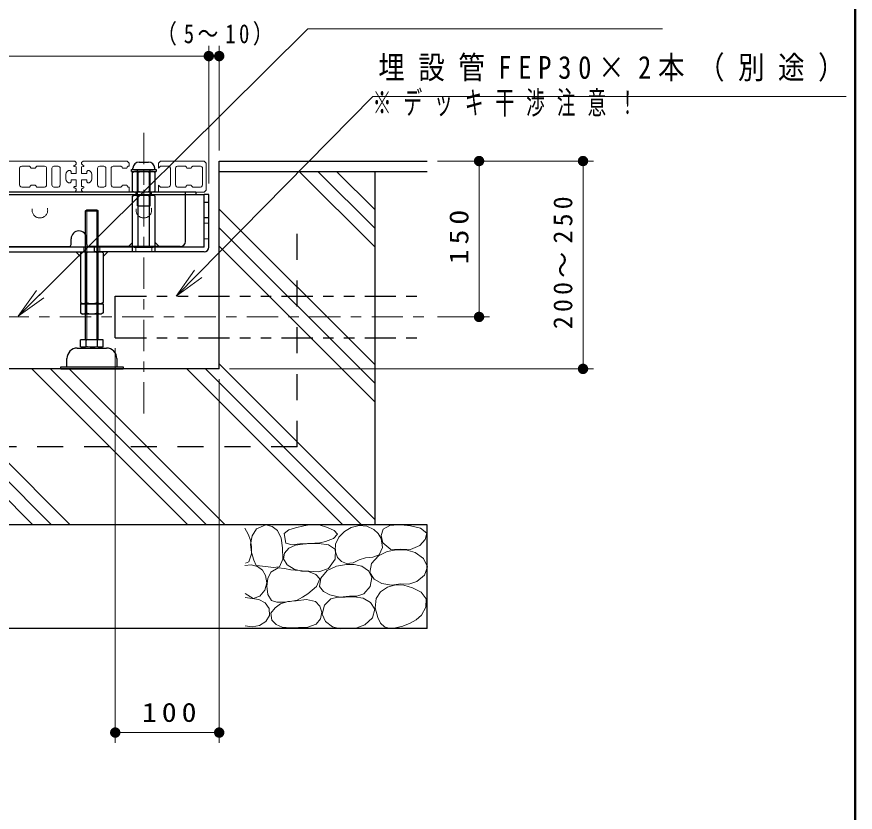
# Model space of a CAD drawing. Units: millimetres on the paper, scale 1:10. Extents: x -385 to 0, y -594 to 267.
# Drawn here: x -80.7 to 0, y -220.5 to -143.9 of the extents above; entities that cross this region are included whole.
import ezdxf

# ---------------------------------------------------------------- set-up
doc = ezdxf.new("R2010")
doc.units = ezdxf.units.MM
for name, pattern in [('USER1', [4.5, 2.5, -2]), ('USER2', [6, 3, -1, 1, -1]), ('USER3', [8, 3, -1, 1, -1, 1, -1])]:
    doc.linetypes.add(name, pattern=pattern)
doc.layers.add('1_10', color=7, linetype='Continuous', lineweight=25)
doc.layers.add('LY_3', color=7, linetype='Continuous', lineweight=13)
doc.styles.add('ＭＳ ゴシック', font='')
doc.styles.get('ＭＳ ゴシック').set_extended_font_data('MS Gothic')

# ---------------------------------------------------------------- blocks, each defined once
blk = doc.blocks.new('filled_dot')
at = {"color": 0, "linetype": 'Continuous', "lineweight": -2, "const_width": 1.25}
blk.add_lwpolyline([(-0.625, 0, 1), (0.625, 0, 1)], format="xyb", close=True, dxfattribs=at)

msp = doc.modelspace()

# ---------------------------------------------------------------- linework, layer by layer
at = {"layer": '1_10', "lineweight": 13}
for p, q in [((-62.187, -159.954), (-62.187, -146.684)), ((-61.187, -156.784), (-61.187, -146.684)), ((-162.187, -147.684), (-62.187, -147.684)), ((-62.187, -147.684), (-61.187, -147.684)), ((-62.187, -147.684), (-62.187, -148.684)), ((-40.187, -157.784), (-25.187, -157.784)), ((-40.187, -157.784), (-35.187, -157.784)), ((-36.187, -157.784), (-36.187, -172.784)), ((-26.187, -157.784), (-26.187, -177.784)), ((-46.187, -166.086), (-53.489, -158.784)), ((-46.187, -164.29), (-51.693, -158.784)), ((-46.187, -162.494), (-49.897, -158.784)), ((-46.187, -177.4), (-61.187, -162.4)), ((-46.187, -179.196), (-61.187, -164.196)), ((-46.187, -180.992), (-61.187, -165.992)), ((-65.32, -170.784), (-63.573, -168.294)), ((-65.32, -170.784), (-63.216, -168.645)), ((-62.86, -168.996), (-65.32, -170.784)), ((-80.537, -172.716), (-78.758, -170.249)), ((-80.537, -172.716), (-78.406, -170.604)), ((-78.054, -170.959), (-80.537, -172.716)), ((-40.187, -172.784), (-35.187, -172.784)), ((-71.187, -175.784), (-71.187, -213.784)), ((-46.187, -192.306), (-61.187, -177.306)), ((-79.113, -192.784), (-94.113, -177.784)), ((-77.317, -192.784), (-92.317, -177.784)), ((-75.521, -192.784), (-90.521, -177.784)), ((-64.207, -192.784), (-79.207, -177.784)), ((-62.411, -192.784), (-77.411, -177.784)), ((-60.615, -192.784), (-75.615, -177.784)), ((-49.301, -192.784), (-64.301, -177.784)), ((-47.505, -192.784), (-62.505, -177.784)), ((-60.187, -177.784), (-25.187, -177.784)), ((-61.187, -178.784), (-61.187, -213.784)), ((-41.187, -192.784), (-58.687, -192.784)), ((-41.187, -192.784), (-41.187, -202.784)), ((-41.187, -202.784), (-58.687, -202.784)), ((-61.187, -212.784), (-71.187, -212.784))]:
    msp.add_line(p, q, dxfattribs=at)
at = {"layer": '1_10', "linetype": 'USER2', "lineweight": 13}
for p, q in [((-68.437, -182.071), (-68.437, -154.442)), ((-68.437, -182.071), (-68.437, -154.442)), ((-68.437, -163.568), (-68.437, -156.361)), ((-82.517, -172.784), (-40.987, -172.784))]:
    msp.add_line(p, q, dxfattribs=at)
at = {"layer": '1_10', "color": 40, "lineweight": 13}
for p, q in [((-74.287, -157.784), (-70.037, -157.784)), ((-69.837, -157.984), (-70.037, -157.784)), ((-69.837, -158.284), (-69.837, -157.984)), ((-66.837, -157.784), (-67.037, -157.984)), ((-67.037, -158.459), (-67.037, -157.984)), ((-66.837, -157.784), (-62.637, -157.784)), ((-62.637, -157.784), (-62.437, -157.984)), ((-62.437, -157.984), (-62.437, -160.584)), ((-69.937, -158.284), (-69.837, -158.284)), ((-67.012, -158.459), (-67.037, -158.459)), ((-69.937, -160.284), (-69.837, -160.284)), ((-69.837, -160.784), (-69.837, -160.284)), ((-67.012, -160.109), (-67.037, -160.109)), ((-67.037, -160.784), (-67.037, -160.109)), ((-67.012, -160.109), (-66.837, -160.284)), ((-69.837, -160.784), (-74.287, -160.784)), ((-62.637, -160.784), (-67.037, -160.784)), ((-62.637, -160.784), (-62.437, -160.584))]:
    msp.add_line(p, q, dxfattribs=at)
at = {"layer": '1_10'}
for p, q in [((-68.887, -157.884), (-67.987, -157.884)), ((-61.187, -177.784), (-61.187, -157.784)), ((-61.187, -157.784), (-41.187, -157.784)), ((-69.637, -158.784), (-69.637, -158.584)), ((-69.637, -158.584), (-67.237, -158.584)), ((-69.637, -158.784), (-67.237, -158.784)), ((-69.534, -158.898), (-69.337, -158.784)), ((-69.534, -160.67), (-69.534, -158.898)), ((-69.487, -158.584), (-69.487, -158.484)), ((-69.487, -158.584), (-67.387, -158.584)), ((-67.537, -158.784), (-69.337, -158.784)), ((-69.037, -162.084), (-69.037, -158.584)), ((-68.986, -160.67), (-68.986, -158.898)), ((-67.889, -160.67), (-67.889, -158.898)), ((-67.837, -162.084), (-67.837, -158.584)), ((-67.34, -158.898), (-67.537, -158.784)), ((-67.387, -158.584), (-67.387, -158.484)), ((-67.34, -160.67), (-67.34, -158.898)), ((-67.237, -158.584), (-67.237, -158.784)), ((-61.187, -158.784), (-41.187, -158.784)), ((-46.187, -192.784), (-46.187, -158.784)), ((-69.037, -160.784), (-112.187, -160.784)), ((-69.534, -160.67), (-69.337, -160.784)), ((-69.534, -161.178), (-69.337, -161.064)), ((-69.534, -165.95), (-69.534, -161.178)), ((-67.537, -160.784), (-69.337, -160.784)), ((-69.337, -161.064), (-67.537, -161.064)), ((-69.187, -161.014), (-69.187, -160.784)), ((-68.986, -165.95), (-68.986, -161.178)), ((-67.889, -165.95), (-67.889, -161.178)), ((-63.437, -160.784), (-67.837, -160.784)), ((-67.687, -161.014), (-67.687, -160.784)), ((-67.34, -160.67), (-67.537, -160.784)), ((-67.34, -161.178), (-67.537, -161.064)), ((-67.34, -165.95), (-67.34, -161.178)), ((-64.437, -161.014), (-63.437, -161.014)), ((-63.437, -160.784), (-63.437, -161.014)), ((-62.637, -166.064), (-62.637, -161.014)), ((-62.187, -161.014), (-62.637, -161.014)), ((-62.187, -166.064), (-62.187, -161.014)), ((-69.037, -162.084), (-67.837, -162.084)), ((-62.187, -161.764), (-62.637, -161.764)), ((-62.187, -163.264), (-62.637, -163.264)), ((-73.187, -166.514), (-73.187, -166.064)), ((-62.637, -166.064), (-73.187, -166.064)), ((-69.534, -165.614), (-69.984, -166.064)), ((-69.537, -166.514), (-69.537, -166.064)), ((-69.534, -165.95), (-69.337, -166.064)), ((-69.337, -166.064), (-67.537, -166.064)), ((-67.34, -165.95), (-67.537, -166.064)), ((-67.34, -165.614), (-66.89, -166.064)), ((-67.337, -166.514), (-67.337, -166.064)), ((-74.534, -166.964), (-74.984, -166.514)), ((-74.534, -166.628), (-74.337, -166.514)), ((-74.534, -166.628), (-74.534, -171.4)), ((-74.337, -166.514), (-72.537, -166.514)), ((-73.986, -166.628), (-73.986, -171.4)), ((-62.637, -166.514), (-73.187, -166.514)), ((-72.889, -166.628), (-72.889, -171.4)), ((-72.34, -166.628), (-72.537, -166.514)), ((-72.34, -166.964), (-71.89, -166.514)), ((-72.34, -166.628), (-72.34, -171.4)), ((-71.187, -174.784), (-71.187, -170.784)), ((-74.534, -171.4), (-74.337, -171.514)), ((-74.534, -171.514), (-74.534, -172.4)), ((-74.534, -171.514), (-72.34, -171.514)), ((-74.337, -171.514), (-72.537, -171.514)), ((-73.986, -171.514), (-73.986, -172.4)), ((-72.889, -171.514), (-72.889, -172.4)), ((-72.34, -171.4), (-72.537, -171.514)), ((-72.34, -171.514), (-72.34, -172.4)), ((-74.534, -172.4), (-74.337, -172.514)), ((-72.537, -172.514), (-74.337, -172.514)), ((-72.34, -172.4), (-72.537, -172.514)), ((-61.187, -177.784), (-181.007, -177.784)), ((-41.187, -192.784), (-181.007, -192.784)), ((-41.187, -202.784), (-41.187, -192.784)), ((-41.187, -202.784), (-181.007, -202.784))]:
    msp.add_line(p, q, dxfattribs=at)
at = {"layer": '1_10', "color": 60}
for p, q in [((-161.737, -161.014), (-62.637, -161.014)), ((-73.187, -166.064), (-151.187, -166.064)), ((-151.187, -166.514), (-73.187, -166.514))]:
    msp.add_line(p, q, dxfattribs=at)
at = {"layer": '1_10', "color": 190}
for p, q in [((-63.437, -160.784), (-160.937, -160.784)), ((-160.937, -161.014), (-63.437, -161.014)), ((-64.437, -165.514), (-64.437, -160.784)), ((-75.437, -165.814), (-75.437, -165.264)), ((-73.937, -165.814), (-73.937, -165.264)), ((-148.737, -166.014), (-75.637, -166.014)), ((-64.937, -166.014), (-73.737, -166.014))]:
    msp.add_line(p, q, dxfattribs=at)
at = {"layer": '1_10', "color": 190, "linetype": 'USER1', "lineweight": 13}
msp.add_line((-63.437, -161.014), (-160.937, -161.014), dxfattribs=at)
at = {"layer": '1_10', "color": 4}
for p, q in [((-74.037, -162.591), (-73.93, -162.484)), ((-74.037, -162.591), (-72.837, -162.591)), ((-74.037, -174.984), (-74.037, -162.591)), ((-73.93, -162.484), (-72.945, -162.484)), ((-72.945, -162.484), (-72.837, -162.591)), ((-72.837, -174.984), (-72.837, -162.591)), ((-74.534, -175.66), (-74.534, -174.984)), ((-72.34, -174.984), (-74.534, -174.984)), ((-74.037, -174.984), (-73.93, -174.984)), ((-73.986, -175.66), (-73.986, -174.984)), ((-72.837, -174.984), (-72.945, -174.984)), ((-72.889, -175.66), (-72.889, -174.984)), ((-72.34, -175.66), (-72.34, -174.984)), ((-74.837, -175.784), (-72.037, -175.784)), ((-74.037, -175.784), (-74.534, -175.66)), ((-72.34, -175.66), (-72.837, -175.784)), ((-75.837, -177.584), (-75.837, -176.784)), ((-71.037, -176.784), (-71.037, -177.584)), ((-76.437, -177.584), (-70.437, -177.584)), ((-76.437, -177.784), (-76.437, -177.584)), ((-76.437, -177.784), (-70.437, -177.784)), ((-70.437, -177.584), (-70.437, -177.784))]:
    msp.add_line(p, q, dxfattribs=at)
at = {"layer": '1_10', "color": 4, "lineweight": 13}
for p, q in [((-73.93, -174.984), (-73.93, -162.484)), ((-72.945, -174.984), (-72.945, -162.484))]:
    msp.add_line(p, q, dxfattribs=at)
at = {"layer": '1_10', "linetype": 'USER1', "lineweight": 13}
for p, q in [((-62.187, -163.764), (-62.637, -163.764)), ((-62.187, -165.264), (-62.637, -165.264)), ((-74.212, -166.064), (-74.212, -166.514)), ((-72.662, -166.064), (-72.662, -166.514)), ((-69.212, -166.514), (-69.212, -166.064)), ((-67.662, -166.514), (-67.662, -166.064))]:
    msp.add_line(p, q, dxfattribs=at)
at = {"layer": '1_10', "linetype": 'USER1'}
for q in [(-53.687, -164.784), (-181.007, -185.284)]:
    msp.add_line((-53.687, -185.284), q, dxfattribs=at)
at = {"layer": '1_10', "linetype": 'USER3'}
for p, q in [((-71.187, -170.784), (-41.187, -170.784)), ((-71.187, -174.784), (-41.187, -174.784))]:
    msp.add_line(p, q, dxfattribs=at)
at = {"layer": '1_10', "lineweight": 13}
for points in [[(-80.537, -172.716), (-52.649, -145.064), (-18.543, -145.064)], [(-65.32, -170.784), (-46.417, -151.563), (-0.883, -151.563)], [(-58.712, -193.127), (-58.403, -193.678), (-58.192, -194.266), (-58.093, -194.9), (-58.093, -195.58), (-58.34, -196.348), (-58.662, -196.472)], [(-58.687, -199.396), (-57.919, -199.866), (-57.286, -199.652), (-56.804, -199.073), (-56.61, -198.365), (-56.73, -197.661), (-57.037, -197.153), (-57.498, -196.794), (-58.107, -196.651), (-58.737, -196.719)], [(-58.687, -202.518), (-58.01, -202.597), (-57.324, -202.468), (-56.698, -202.1), (-56.333, -201.527), (-56.392, -200.858), (-56.779, -200.288), (-57.36, -199.992), (-58.018, -199.866), (-58.687, -199.792)]]:
    msp.add_lwpolyline(points, dxfattribs=at)
at = {"layer": '1_10', "color": 40, "lineweight": 13}
for points in [[(-89.287, -160.784), (-75.087, -160.784), (-74.937, -160.634), (-74.937, -160.508), (-74.942, -160.486), (-74.956, -160.469), (-75.054, -160.39), (-75.063, -160.385), (-75.072, -160.381), (-75.126, -160.365), (-75.152, -160.347), (-75.162, -160.316), (-75.162, -160.301), (-75.149, -160.266), (-75.116, -160.25), (-74.983, -160.238), (-74.951, -160.222), (-74.937, -160.188), (-74.937, -159.609), (-74.962, -159.584), (-75.412, -159.584), (-75.437, -159.609), (-75.437, -159.784), (-75.537, -159.884), (-75.687, -159.884), (-75.816, -159.783), (-75.903, -159.644), (-75.937, -159.484), (-75.937, -159.084), (-75.903, -158.924), (-75.816, -158.785), (-75.687, -158.684), (-75.537, -158.684), (-75.437, -158.784), (-75.437, -158.959), (-75.412, -158.984), (-74.962, -158.984), (-74.937, -158.959), (-74.937, -158.381), (-74.951, -158.346), (-74.983, -158.33), (-75.116, -158.318), (-75.149, -158.302), (-75.162, -158.268), (-75.162, -158.252), (-75.152, -158.222), (-75.126, -158.203), (-75.072, -158.187), (-75.063, -158.183), (-75.054, -158.178), (-74.956, -158.099), (-74.942, -158.082), (-74.937, -158.06), (-74.937, -157.934), (-75.087, -157.784), (-89.287, -157.784)], [(-74.287, -160.784), (-74.437, -160.634), (-74.437, -160.508), (-74.432, -160.486), (-74.418, -160.469), (-74.32, -160.39), (-74.312, -160.385), (-74.303, -160.381), (-74.248, -160.365), (-74.222, -160.347), (-74.212, -160.316), (-74.212, -160.301), (-74.226, -160.266), (-74.259, -160.25), (-74.391, -160.238), (-74.424, -160.222), (-74.437, -160.188), (-74.437, -159.609), (-74.412, -159.584), (-73.962, -159.584), (-73.937, -159.609), (-73.937, -159.784), (-73.837, -159.884), (-73.687, -159.884), (-73.558, -159.783), (-73.471, -159.644), (-73.437, -159.484), (-73.437, -159.084), (-73.471, -158.924), (-73.558, -158.785), (-73.687, -158.684), (-73.837, -158.684), (-73.937, -158.784), (-73.937, -158.959), (-73.962, -158.984), (-74.412, -158.984), (-74.437, -158.959), (-74.437, -158.381), (-74.424, -158.346), (-74.391, -158.33), (-74.259, -158.318), (-74.226, -158.302), (-74.212, -158.268), (-74.212, -158.252), (-74.222, -158.222), (-74.248, -158.203), (-74.303, -158.187), (-74.312, -158.183), (-74.32, -158.178), (-74.418, -158.099), (-74.432, -158.082), (-74.437, -158.06), (-74.437, -157.934), (-74.287, -157.784)], [(-69.937, -158.284), (-70.037, -158.384), (-70.037, -158.409), (-70.087, -158.459), (-70.487, -158.459), (-70.537, -158.409), (-70.537, -158.384), (-70.637, -158.284), (-71.387, -158.284), (-71.464, -158.299), (-71.529, -158.343), (-71.572, -158.407), (-71.587, -158.484), (-71.587, -160.084)], [(-66.837, -160.284), (-66.087, -160.284), (-65.987, -160.257), (-65.914, -160.184), (-65.887, -160.084), (-65.887, -158.484), (-65.89, -158.449), (-65.899, -158.416), (-65.914, -158.384), (-65.934, -158.355), (-65.959, -158.331), (-65.987, -158.311), (-66.019, -158.296), (-66.052, -158.287), (-66.087, -158.284), (-66.837, -158.284), (-67.012, -158.459)], [(-71.587, -160.084), (-71.56, -160.184), (-71.487, -160.257), (-71.387, -160.284), (-70.637, -160.284), (-70.537, -160.184), (-70.537, -160.159), (-70.487, -160.109), (-70.087, -160.109), (-70.037, -160.159), (-70.037, -160.184), (-69.937, -160.284)]]:
    msp.add_lwpolyline(points, dxfattribs=at)
for points in [[(-77.787, -160.084), (-77.814, -160.184), (-77.887, -160.257), (-77.987, -160.284), (-78.737, -160.284), (-78.837, -160.184), (-78.837, -160.159), (-78.887, -160.109), (-79.287, -160.109), (-79.337, -160.159), (-79.337, -160.184), (-79.437, -160.284), (-80.187, -160.284), (-80.287, -160.257), (-80.36, -160.184), (-80.387, -160.084), (-80.387, -158.484), (-80.36, -158.384), (-80.287, -158.311), (-80.187, -158.284), (-79.437, -158.284), (-79.337, -158.384), (-79.337, -158.409), (-79.287, -158.459), (-78.887, -158.459), (-78.837, -158.409), (-78.837, -158.384), (-78.737, -158.284), (-77.987, -158.284), (-77.911, -158.299), (-77.846, -158.343), (-77.802, -158.407), (-77.787, -158.484)], [(-77.087, -158.284), (-76.687, -158.284), (-76.611, -158.299), (-76.546, -158.343), (-76.502, -158.407), (-76.487, -158.484), (-76.487, -160.084), (-76.514, -160.184), (-76.587, -160.257), (-76.687, -160.284), (-77.087, -160.284), (-77.164, -160.269), (-77.229, -160.225), (-77.272, -160.161), (-77.287, -160.084), (-77.287, -158.484), (-77.272, -158.407), (-77.229, -158.343), (-77.164, -158.299)], [(-72.287, -158.284), (-72.687, -158.284), (-72.764, -158.299), (-72.829, -158.343), (-72.872, -158.407), (-72.887, -158.484), (-72.887, -160.084), (-72.86, -160.184), (-72.787, -160.257), (-72.687, -160.284), (-72.287, -160.284), (-72.211, -160.269), (-72.146, -160.225), (-72.102, -160.161), (-72.087, -160.084), (-72.087, -158.484), (-72.102, -158.407), (-72.146, -158.343), (-72.211, -158.299)], [(-64.287, -158.459), (-64.337, -158.409), (-64.337, -158.384), (-64.437, -158.284), (-65.187, -158.284), (-65.287, -158.311), (-65.36, -158.384), (-65.387, -158.484), (-65.387, -160.084), (-65.36, -160.184), (-65.287, -160.257), (-65.187, -160.284), (-64.437, -160.284), (-64.337, -160.184), (-64.337, -160.159), (-64.287, -160.109), (-63.887, -160.109), (-63.837, -160.159), (-63.837, -160.184), (-63.737, -160.284), (-62.987, -160.284), (-62.887, -160.257), (-62.814, -160.184), (-62.787, -160.084), (-62.787, -158.484), (-62.802, -158.407), (-62.846, -158.343), (-62.911, -158.299), (-62.987, -158.284), (-63.737, -158.284), (-63.837, -158.384), (-63.837, -158.409), (-63.887, -158.459)]]:
    msp.add_lwpolyline(points, close=True, dxfattribs=at)
at = {"layer": '1_10', "color": 4}
for points in [[(-73.986, -175.66), (-74.076, -175.68), (-74.167, -175.692), (-74.258, -175.697), (-74.35, -175.693), (-74.442, -175.68), (-74.534, -175.66)], [(-72.889, -175.66), (-73.126, -175.685), (-73.363, -175.696), (-73.605, -175.693), (-73.845, -175.676), (-73.986, -175.66)], [(-72.34, -175.66), (-72.431, -175.68), (-72.521, -175.692), (-72.612, -175.697), (-72.705, -175.693), (-72.797, -175.68), (-72.889, -175.66)]]:
    msp.add_lwpolyline(points, dxfattribs=at)
at = {"layer": '1_10', "lineweight": 13}
for points in [[(-51.994, -194.57), (-51.493, -194.53), (-50.962, -194.402), (-50.2, -194.102), (-49.818, -193.705), (-50.131, -193.344), (-50.767, -193.036), (-51.576, -192.794), (-52.301, -192.757), (-53.034, -192.89), (-53.835, -193.091), (-54.482, -193.261), (-54.923, -193.621), (-54.783, -194.542), (-54.177, -194.724), (-53.416, -194.626), (-52.688, -194.59)], [(-57.622, -196.695), (-56.705, -196.794), (-55.987, -196.907), (-55.392, -196.843), (-55.059, -196.11), (-55.094, -195.01), (-55.225, -194.085), (-55.59, -193.35), (-56.09, -192.962), (-56.705, -192.804), (-57.597, -193.176), (-58.03, -193.864), (-58.167, -194.688), (-58.079, -195.462), (-57.845, -196.199)], [(-48.305, -196.447), (-47.731, -196.172), (-47.116, -195.976), (-46.401, -195.892), (-45.802, -195.679), (-45.49, -194.972), (-45.604, -194.093), (-45.888, -193.611), (-46.298, -193.25), (-46.986, -192.935), (-47.735, -192.854), (-48.478, -193.041), (-49.147, -193.449), (-49.672, -193.983), (-49.99, -194.638), (-50.023, -195.299), (-49.792, -195.927), (-49.426, -196.316), (-48.949, -196.521)], [(-43.721, -195.134), (-42.783, -195.157), (-41.887, -194.787), (-41.365, -194.209), (-41.218, -193.597), (-41.807, -193.103), (-42.779, -192.879), (-43.394, -192.816), (-43.993, -192.804), (-44.785, -192.871), (-45.406, -193.201), (-45.593, -193.819), (-45.431, -194.514), (-44.687, -195.158)], [(-52.58, -197.248), (-51.603, -197.328), (-50.683, -196.997), (-50.032, -196.099), (-50.013, -195.156), (-50.668, -194.729), (-51.603, -194.598), (-52.39, -194.6), (-53.138, -194.654), (-53.852, -194.747), (-54.504, -195.044), (-54.891, -195.52), (-55.006, -196.076), (-54.647, -196.656), (-53.974, -197.052), (-53.274, -197.244)], [(-43.721, -198.479), (-42.945, -198.492), (-42.185, -198.256), (-41.445, -197.633), (-41.144, -196.819), (-41.527, -196.028), (-42.333, -195.456), (-43.22, -195.213), (-44.117, -195.208), (-45.03, -195.358), (-45.877, -195.778), (-46.526, -196.528), (-46.694, -197.388), (-46.269, -198.012), (-45.53, -198.429), (-44.614, -198.599)], [(-48.652, -199.668), (-47.952, -199.659), (-47.289, -199.42), (-46.66, -198.733), (-46.496, -197.859), (-46.839, -197.21), (-47.462, -196.769), (-48.193, -196.603), (-48.949, -196.62), (-49.917, -196.759), (-50.808, -197.19), (-51.42, -197.919), (-51.551, -198.727), (-51.165, -199.212), (-50.535, -199.544), (-49.582, -199.752)], [(-53.695, -200.037), (-53.18, -199.769), (-52.663, -199.423), (-51.818, -198.734), (-51.492, -198.001), (-51.903, -197.557), (-52.608, -197.276), (-53.482, -197.19), (-54.309, -197.136), (-54.91, -196.983), (-55.509, -196.941), (-56.206, -197.359), (-56.517, -197.967), (-56.596, -198.698), (-56.505, -199.488), (-56.15, -200.065), (-55.639, -200.23), (-55.034, -200.232), (-54.346, -200.175)], [(-44.241, -202.716), (-43.521, -202.543), (-42.829, -202.27), (-42.23, -201.94), (-41.714, -201.477), (-41.299, -200.713), (-41.268, -199.916), (-41.765, -199.279), (-42.581, -198.85), (-43.417, -198.608), (-44.235, -198.567), (-45.009, -198.776), (-45.666, -199.239), (-46.1, -199.891), (-46.186, -200.789), (-45.926, -201.725), (-45.665, -202.243), (-45.282, -202.617), (-44.779, -202.756)], [(-56.206, -201.292), (-56.122, -201.962), (-55.721, -202.39), (-55.146, -202.631), (-54.357, -202.718), (-53.556, -202.687), (-52.65, -202.642), (-51.854, -202.352), (-51.457, -201.852), (-51.324, -201.209), (-51.505, -200.615), (-51.91, -200.177), (-52.786, -199.981), (-53.779, -200.093), (-54.57, -200.185), (-55.285, -200.4), (-55.797, -200.783)], [(-48.726, -202.742), (-47.931, -202.711), (-47.165, -202.419), (-46.453, -201.743), (-46.223, -200.908), (-46.62, -200.265), (-47.339, -199.842), (-48.2, -199.713), (-49.073, -199.743), (-49.776, -199.755), (-50.436, -199.917), (-51.065, -200.532), (-51.278, -201.379), (-50.953, -202.109), (-50.287, -202.618), (-49.512, -202.811)]]:
    msp.add_lwpolyline(points, close=True, dxfattribs=at)
at = {"layer": '1_10', "color": 60, "linetype": 'USER1', "lineweight": 13}
for centre in [(-78.437, -162.514), (-68.437, -162.514)]:
    msp.add_circle(centre, 0.75, dxfattribs=at)
at = {"layer": '1_10'}
for centre, radius, start, end in [((-68.887, -158.484), 0.6, 90, 180), ((-67.987, -158.484), 0.6, 0, 90), ((-69.26, -159.299), 0.486, 55.61586, 124.38414), ((-68.437, -160.628), 1.815, 72.41211, 107.58789), ((-67.614, -159.299), 0.486, 55.61586, 124.38414), ((-69.26, -160.27), 0.486, 235.61587, 304.38414), ((-69.26, -161.579), 0.486, 55.61586, 124.38414), ((-68.437, -158.94), 1.815, 252.41211, 287.58789), ((-68.437, -162.908), 1.815, 72.41211, 107.58789), ((-67.614, -160.27), 0.486, 235.61587, 304.38414), ((-67.614, -161.579), 0.486, 55.61586, 124.38414), ((-69.26, -165.55), 0.486, 235.61587, 304.38414), ((-68.437, -164.22), 1.815, 252.41211, 287.58789), ((-67.614, -165.55), 0.486, 235.61587, 304.38414), ((-62.637, -166.064), 0.45, 270, 0), ((-74.26, -167.029), 0.486, 55.61586, 124.38414), ((-73.437, -168.358), 1.815, 72.41211, 107.58789), ((-72.614, -167.029), 0.486, 55.61586, 124.38414), ((-74.26, -171), 0.486, 235.61587, 304.38414), ((-73.437, -169.67), 1.815, 252.41211, 287.58789), ((-72.614, -171), 0.486, 235.61587, 304.38414), ((-74.26, -172), 0.486, 235.61587, 304.38414), ((-73.437, -170.67), 1.815, 252.41211, 287.58789), ((-72.614, -172), 0.486, 235.61587, 304.38414)]:
    msp.add_arc(centre, radius, start, end, dxfattribs=at)
at = {"layer": '1_10', "color": 190}
for centre, radius, start, end in [((-74.687, -165.264), 0.75, 0, 180), ((-75.637, -165.814), 0.2, 270, 0), ((-73.737, -165.814), 0.2, 180, 270), ((-64.937, -165.514), 0.5, 270, 0)]:
    msp.add_arc(centre, radius, start, end, dxfattribs=at)
at = {"layer": '1_10', "color": 4}
for centre, start, end in [((-74.837, -176.784), 90, 180), ((-72.037, -176.784), 0, 90)]:
    msp.add_arc(centre, 1, start, end, dxfattribs=at)
at = {"layer": 'LY_3', "lineweight": 50}
msp.add_line((0, -297), (0, -30), dxfattribs=at)

# ---------------------------------------------------------------- block references
at = {"layer": '1_10', "lineweight": 13, "xscale": 0.4, "yscale": 0.4}
for p, rotation in [((-62.187, -147.684), 180), ((-61.187, -147.684), 180), ((-36.187, -157.784), 270), ((-26.187, -157.784), 270), ((-36.187, -172.784), 90), ((-26.187, -177.784), 90), ((-61.187, -212.784), 180)]:
    msp.add_blockref('filled_dot', p, dxfattribs=dict(at, rotation=rotation))
for p in [(-62.187, -147.684), (-71.187, -212.784)]:
    msp.add_blockref('filled_dot', p, dxfattribs=at)

# ---------------------------------------------------------------- texts
at = {"layer": '1_10', "style": 'ＭＳ ゴシック'}
for s, insert, char_height, attachment_point in [('\\T1.33;\\W0.8;（5～10）', (-61.277, -146.684), 1.833, 8), ('\\T1.51;\\W0.85;埋設管FEP30×2本（別途）', (-45.883, -148.913), 2.199, 4), ('\\T1.64;\\W0.6;※デッキ干渉注意！', (-46.417, -151.063), 2.199, 1), ('\\T1.33;\\W1.15;100', (-65.759, -211.784), 1.833, 8)]:
    msp.add_mtext(s, dxfattribs=dict(at, insert=insert, char_height=char_height, attachment_point=attachment_point))
at = {"layer": '1_10', "char_height": 1.833, "attachment_point": 8, "rotation": 90, "style": 'ＭＳ ゴシック'}
for s, insert in [('\\T1.32;200～250', (-27.187, -167.374)), ('\\T1.33;\\W1.15;150', (-37.187, -164.863))]:
    msp.add_mtext(s, dxfattribs=dict(at, insert=insert))

doc.saveas('drawing.dxf')
